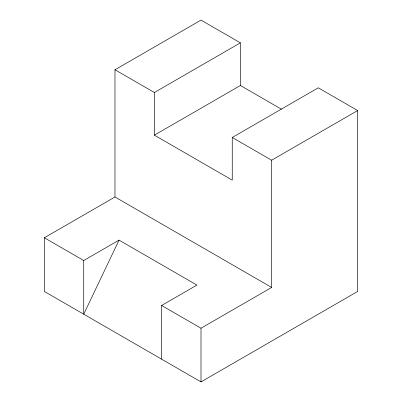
<?xml version="1.0" encoding="UTF-8"?>
<svg xmlns="http://www.w3.org/2000/svg" width="402" height="402" viewBox="0 0 402 402"><rect width="100%" height="100%" fill="white"/><g stroke="black" fill="none" stroke-linecap="round" stroke-linejoin="round"><path stroke-width="0.6" d="M161.609 359.157L161.609 305.48L196.93 285.088L119.047 240.125L83.727 314.193L83.727 260.516L44.336 237.773L44.336 291.45L201 381.9L357.664 291.45L357.664 110.55L318.273 87.807L232.25 137.474L232.25 180.131L154.368 135.167L154.368 92.505L240.391 42.843L240.391 85.5L154.368 135.167M357.664 110.55L271.641 160.212L271.641 287.44L114.977 196.99L114.977 69.767L201 20.1L240.391 42.843M44.336 237.773L114.977 196.99M83.727 260.516L119.047 240.125M161.609 305.48L201 328.223L271.641 287.44M240.391 85.5L281.495 109.233M114.977 69.767L154.368 92.505M232.25 137.474L271.641 160.212M201 328.223L201 381.9"/></g></svg>
